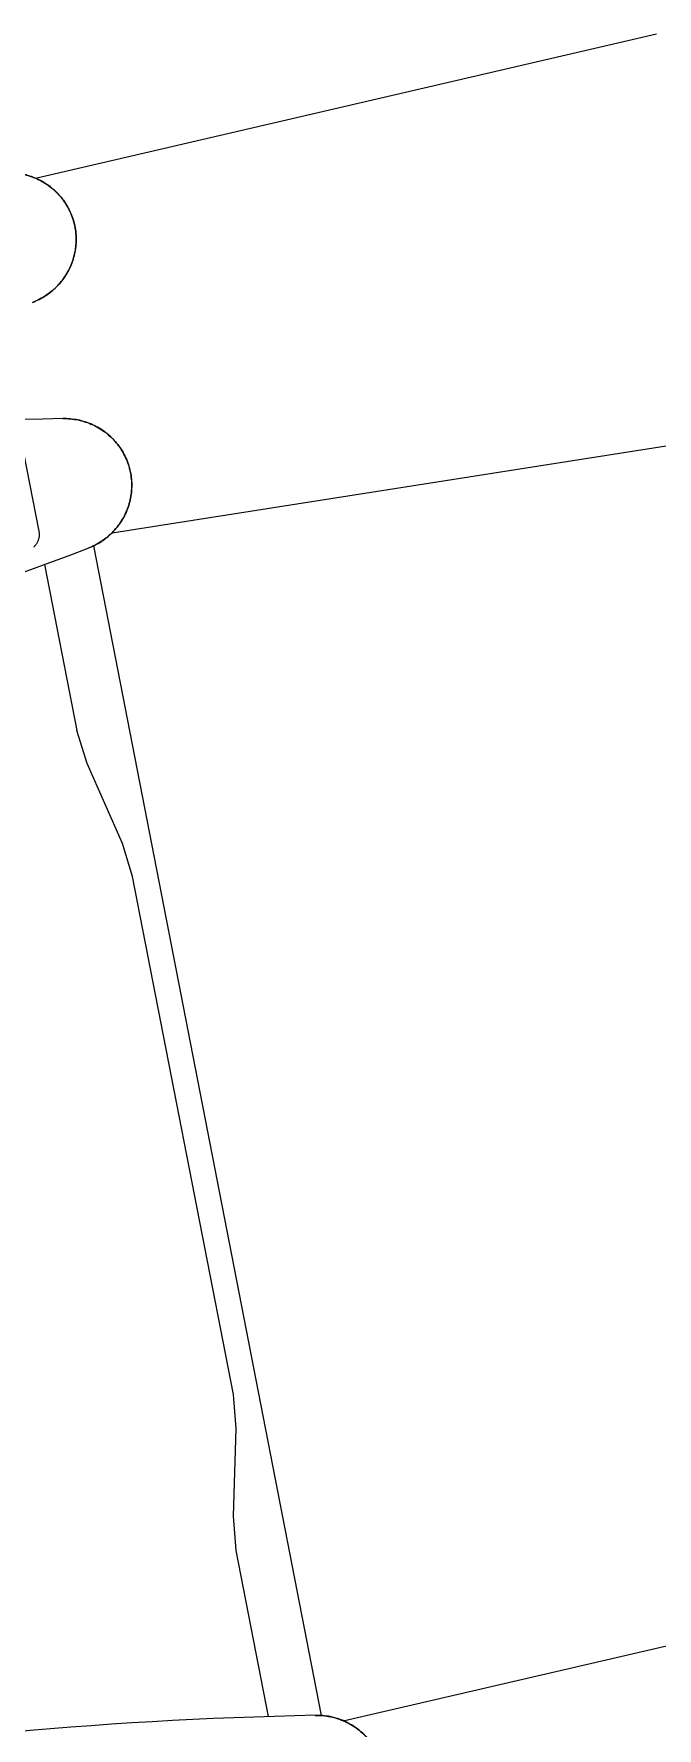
# Model space of a CAD drawing. Header units: inches. Extents: x -2078 to 106214, y -964 to 6385.
# Drawn here: x 37472.49 to 37481.23, y 4393.93 to 4417.72 of the extents above; entities that cross this region are included whole.
import ezdxf

# ---------------------------------------------------------------- set-up
doc = ezdxf.new("R2010")
doc.units = ezdxf.units.IN
doc.header["$MEASUREMENT"] = 0
doc.layers.add('16_dwg _2_', color=8, linetype='Continuous', lineweight=9)
doc.layers.add('A-HATCH', color=9, linetype='Continuous')

# ---------------------------------------------------------------- blocks, each defined once
blk = doc.blocks.new('16_dwg _2_-1561311-3-1st Floor - Auditorium')
at = {"color": 254, "lineweight": 9}
for p, q in [((176993.897, 507970.36), (176994.223, 507979.299)), ((177010.895, 507970.36), (177010.569, 507979.299)), ((177010.765, 507970.075), (176994.027, 507970.075)), ((176994.155, 507969.342), (176996.531, 507969.342))]:
    blk.add_line(p, q, dxfattribs=at)
at = {"color": 254, "lineweight": 9, "flags": 128}
for points in [[(176994.046, 507969.988), (176994.042, 507970.01), (176994.037, 507970.037), (176994.03, 507970.063), (176994.023, 507970.089), (176994.015, 507970.115), (176994.007, 507970.141), (176993.998, 507970.166), (176993.988, 507970.191), (176993.977, 507970.216), (176993.965, 507970.241), (176993.953, 507970.265), (176993.941, 507970.289), (176993.927, 507970.312), (176993.913, 507970.335), (176993.899, 507970.358), (176993.883, 507970.38), (176993.867, 507970.401), (176993.851, 507970.423), (176993.834, 507970.443), (176993.816, 507970.464), (176993.798, 507970.483), (176993.779, 507970.502), (176993.76, 507970.521), (176993.74, 507970.539), (176993.72, 507970.557), (176993.699, 507970.574), (176993.678, 507970.59), (176993.656, 507970.605), (176993.634, 507970.62), (176993.611, 507970.635), (176993.588, 507970.649), (176993.565, 507970.662), (176993.542, 507970.674), (176993.518, 507970.686), (176993.493, 507970.697), (176993.469, 507970.707), (176993.444, 507970.717), (176993.419, 507970.726), (176993.394, 507970.734), (176993.368, 507970.741), (176993.343, 507970.748), (176993.317, 507970.754), (176993.291, 507970.759), (176993.264, 507970.764), (176993.238, 507970.768), (176993.212, 507970.771), (176993.185, 507970.773), (176993.159, 507970.774), (176993.132, 507970.775), (176993.106, 507970.775), (176993.079, 507970.774), (176993.053, 507970.773), (176993.026, 507970.771), (176993, 507970.768), (176992.974, 507970.764), (176992.948, 507970.759), (176992.922, 507970.754), (176992.896, 507970.748), (176992.87, 507970.741), (176992.844, 507970.734), (176992.819, 507970.726), (176992.794, 507970.717), (176992.769, 507970.707), (176992.745, 507970.697), (176992.72, 507970.686), (176992.697, 507970.674), (176992.673, 507970.662), (176992.65, 507970.648), (176992.627, 507970.635), (176992.604, 507970.62), (176992.582, 507970.605), (176992.561, 507970.59), (176992.539, 507970.573), (176992.519, 507970.556), (176992.498, 507970.539), (176992.479, 507970.521), (176992.459, 507970.502), (176992.44, 507970.483), (176992.422, 507970.463), (176992.405, 507970.443), (176992.387, 507970.422), (176992.371, 507970.401), (176992.355, 507970.379), (176992.34, 507970.357), (176992.325, 507970.335), (176992.311, 507970.312), (176992.298, 507970.288), (176992.285, 507970.264), (176992.273, 507970.24), (176992.261, 507970.216), (176992.251, 507970.191), (176992.241, 507970.166), (176992.232, 507970.14), (176992.223, 507970.115), (176992.215, 507970.089), (176992.208, 507970.063), (176992.202, 507970.036), (176992.196, 507970.01), (176992.192, 507969.988), (176992.197, 507970.015), (176992.203, 507970.041), (176992.209, 507970.067), (176992.217, 507970.093), (176992.224, 507970.119), (176992.233, 507970.144), (176992.242, 507970.17), (176992.252, 507970.195), (176992.263, 507970.219), (176992.275, 507970.244), (176992.287, 507970.268), (176992.3, 507970.291), (176992.313, 507970.314), (176992.327, 507970.337), (176992.342, 507970.36), (176992.357, 507970.382), (176992.373, 507970.403), (176992.39, 507970.424), (176992.407, 507970.445), (176992.424, 507970.465), (176992.443, 507970.485), (176992.461, 507970.504), (176992.481, 507970.522), (176992.5, 507970.54), (176992.521, 507970.557), (176992.541, 507970.574), (176992.563, 507970.59), (176992.584, 507970.606), (176992.606, 507970.621), (176992.629, 507970.635), (176992.651, 507970.649), (176992.675, 507970.662), (176992.698, 507970.674), (176992.722, 507970.686), (176992.746, 507970.697), (176992.771, 507970.707), (176992.795, 507970.716), (176992.82, 507970.725), (176992.846, 507970.733), (176992.871, 507970.741), (176992.897, 507970.747), (176992.922, 507970.753), (176992.948, 507970.759), (176992.974, 507970.763), (176993.001, 507970.767), (176993.027, 507970.77), (176993.053, 507970.772), (176993.08, 507970.774), (176993.106, 507970.774), (176993.132, 507970.774), (176993.159, 507970.774), (176993.185, 507970.772), (176993.212, 507970.77), (176993.238, 507970.767), (176993.264, 507970.763), (176993.29, 507970.759), (176993.316, 507970.753), (176993.342, 507970.747), (176993.367, 507970.741), (176993.393, 507970.733), (176993.418, 507970.725), (176993.443, 507970.716), (176993.468, 507970.707), (176993.492, 507970.697), (176993.516, 507970.686), (176993.54, 507970.674), (176993.564, 507970.662), (176993.587, 507970.649), (176993.61, 507970.635), (176993.632, 507970.621), (176993.654, 507970.606), (176993.676, 507970.59), (176993.697, 507970.574), (176993.718, 507970.557), (176993.738, 507970.54), (176993.758, 507970.522), (176993.777, 507970.504), (176993.796, 507970.485), (176993.814, 507970.465), (176993.832, 507970.445), (176993.849, 507970.424), (176993.865, 507970.403), (176993.881, 507970.382), (176993.897, 507970.36), (176993.911, 507970.337), (176993.925, 507970.314), (176993.939, 507970.291), (176993.952, 507970.268), (176993.964, 507970.244), (176993.975, 507970.219), (176993.986, 507970.195), (176993.996, 507970.17), (176994.005, 507970.144), (176994.014, 507970.119), (176994.022, 507970.093), (176994.029, 507970.067), (176994.036, 507970.041), (176994.041, 507970.015), (176994.046, 507969.988)], [(177012.6, 507969.988), (177012.596, 507970.01), (177012.59, 507970.037), (177012.584, 507970.063), (177012.577, 507970.089), (177012.569, 507970.115), (177012.56, 507970.141), (177012.551, 507970.166), (177012.541, 507970.191), (177012.53, 507970.216), (177012.519, 507970.241), (177012.507, 507970.265), (177012.494, 507970.289), (177012.481, 507970.312), (177012.467, 507970.335), (177012.452, 507970.358), (177012.437, 507970.38), (177012.421, 507970.401), (177012.404, 507970.423), (177012.387, 507970.443), (177012.369, 507970.464), (177012.351, 507970.483), (177012.332, 507970.502), (177012.313, 507970.521), (177012.293, 507970.539), (177012.273, 507970.557), (177012.252, 507970.574), (177012.231, 507970.59), (177012.209, 507970.605), (177012.187, 507970.62), (177012.165, 507970.635), (177012.142, 507970.649), (177012.119, 507970.662), (177012.095, 507970.674), (177012.071, 507970.686), (177012.047, 507970.697), (177012.022, 507970.707), (177011.998, 507970.717), (177011.973, 507970.726), (177011.947, 507970.734), (177011.922, 507970.741), (177011.896, 507970.748), (177011.87, 507970.754), (177011.844, 507970.759), (177011.818, 507970.764), (177011.792, 507970.768), (177011.765, 507970.771), (177011.739, 507970.773), (177011.712, 507970.774), (177011.686, 507970.775), (177011.659, 507970.775), (177011.633, 507970.774), (177011.606, 507970.773), (177011.58, 507970.771), (177011.553, 507970.768), (177011.527, 507970.764), (177011.501, 507970.759), (177011.475, 507970.754), (177011.449, 507970.748), (177011.423, 507970.741), (177011.398, 507970.734), (177011.373, 507970.726), (177011.348, 507970.717), (177011.323, 507970.707), (177011.298, 507970.697), (177011.274, 507970.686), (177011.25, 507970.674), (177011.226, 507970.662), (177011.203, 507970.648), (177011.18, 507970.635), (177011.158, 507970.62), (177011.136, 507970.605), (177011.114, 507970.59), (177011.093, 507970.573), (177011.072, 507970.556), (177011.052, 507970.539), (177011.032, 507970.521), (177011.013, 507970.502), (177010.994, 507970.483), (177010.976, 507970.463), (177010.958, 507970.443), (177010.941, 507970.422), (177010.924, 507970.401), (177010.908, 507970.379), (177010.893, 507970.357), (177010.879, 507970.335), (177010.864, 507970.312), (177010.851, 507970.288), (177010.838, 507970.264), (177010.826, 507970.24), (177010.815, 507970.216), (177010.804, 507970.191), (177010.794, 507970.166), (177010.785, 507970.14), (177010.776, 507970.115), (177010.769, 507970.089), (177010.762, 507970.063), (177010.755, 507970.036), (177010.75, 507970.01), (177010.746, 507969.988), (177010.751, 507970.015), (177010.756, 507970.041), (177010.763, 507970.067), (177010.77, 507970.093), (177010.778, 507970.119), (177010.787, 507970.144), (177010.796, 507970.17), (177010.806, 507970.195), (177010.817, 507970.219), (177010.828, 507970.244), (177010.84, 507970.268), (177010.853, 507970.291), (177010.866, 507970.314), (177010.881, 507970.337), (177010.895, 507970.36), (177010.911, 507970.382), (177010.927, 507970.403), (177010.943, 507970.424), (177010.96, 507970.445), (177010.978, 507970.465), (177010.996, 507970.485), (177011.015, 507970.504), (177011.034, 507970.522), (177011.054, 507970.54), (177011.074, 507970.557), (177011.095, 507970.574), (177011.116, 507970.59), (177011.138, 507970.606), (177011.16, 507970.621), (177011.182, 507970.635), (177011.205, 507970.649), (177011.228, 507970.662), (177011.252, 507970.674), (177011.275, 507970.686), (177011.3, 507970.697), (177011.324, 507970.707), (177011.349, 507970.716), (177011.374, 507970.725), (177011.399, 507970.733), (177011.424, 507970.741), (177011.45, 507970.747), (177011.476, 507970.753), (177011.502, 507970.759), (177011.528, 507970.763), (177011.554, 507970.767), (177011.58, 507970.77), (177011.607, 507970.772), (177011.633, 507970.774), (177011.659, 507970.774), (177011.686, 507970.774), (177011.712, 507970.774), (177011.739, 507970.772), (177011.765, 507970.77), (177011.791, 507970.767), (177011.818, 507970.763), (177011.844, 507970.759), (177011.87, 507970.753), (177011.895, 507970.747), (177011.921, 507970.741), (177011.946, 507970.733), (177011.972, 507970.725), (177011.997, 507970.716), (177012.021, 507970.707), (177012.046, 507970.697), (177012.07, 507970.686), (177012.094, 507970.674), (177012.117, 507970.662), (177012.14, 507970.649), (177012.163, 507970.635), (177012.186, 507970.621), (177012.208, 507970.606), (177012.229, 507970.59), (177012.251, 507970.574), (177012.271, 507970.557), (177012.292, 507970.54), (177012.311, 507970.522), (177012.331, 507970.504), (177012.349, 507970.485), (177012.368, 507970.465), (177012.385, 507970.445), (177012.402, 507970.424), (177012.419, 507970.403), (177012.435, 507970.382), (177012.45, 507970.36), (177012.465, 507970.337), (177012.479, 507970.314), (177012.492, 507970.291), (177012.505, 507970.268), (177012.517, 507970.244), (177012.529, 507970.219), (177012.539, 507970.195), (177012.55, 507970.17), (177012.559, 507970.144), (177012.568, 507970.119), (177012.575, 507970.093), (177012.583, 507970.067), (177012.589, 507970.041), (177012.595, 507970.015), (177012.6, 507969.988)], [(177010.637, 507969.342), (177008.261, 507969.342), (177007.782, 507969.396), (177006.58, 507969.668), (177006.101, 507969.721), (176998.691, 507969.721), (176998.211, 507969.668), (176997.01, 507969.396), (176996.531, 507969.342)], [(176992.558, 507969.355), (176993.681, 507969.355), (176993.69, 507969.355), (176993.7, 507969.354), (176993.709, 507969.353), (176993.719, 507969.352), (176993.728, 507969.35), (176993.737, 507969.348), (176993.747, 507969.346), (176993.756, 507969.343), (176993.765, 507969.34), (176993.774, 507969.336), (176993.782, 507969.333), (176993.791, 507969.328), (176993.799, 507969.324), (176993.808, 507969.319), (176993.816, 507969.314), (176993.823, 507969.309), (176993.831, 507969.303), (176993.838, 507969.297), (176993.846, 507969.29), (176993.852, 507969.284), (176993.859, 507969.277), (176993.865, 507969.27), (176993.872, 507969.262), (176993.877, 507969.255), (176993.883, 507969.247), (176993.888, 507969.239)]]:
    blk.add_lwpolyline(points, dxfattribs=at)
at = {"color": 254, "lineweight": 9}
for centre, start, end in [((177051.996, 507959.642), 170.18515, 178.82805), ((176934.242, 507959.642), 1.17195, 9.81485), ((177070.55, 507959.642), 170.18515, 178.82805)]:
    blk.add_arc(centre, 60.693, start, end, dxfattribs=at)
blk = doc.blocks.new('E VFA56SDA6SD')
at = {"layer": '16_dwg _2_', "color": 250, "rotation": 280.9999999999996}
for p in [(-523586.158, 81216.338), (-523581.838, 81194.672)]:
    blk.add_blockref('16_dwg _2_-1561311-3-1st Floor - Auditorium', p, dxfattribs=at)

msp = doc.modelspace()

# ---------------------------------------------------------------- block references
at = {"layer": 'A-HATCH'}
msp.add_blockref('E VFA56SDA6SD', (28645.88, 32.751), dxfattribs=at)

doc.saveas('drawing.dxf')
